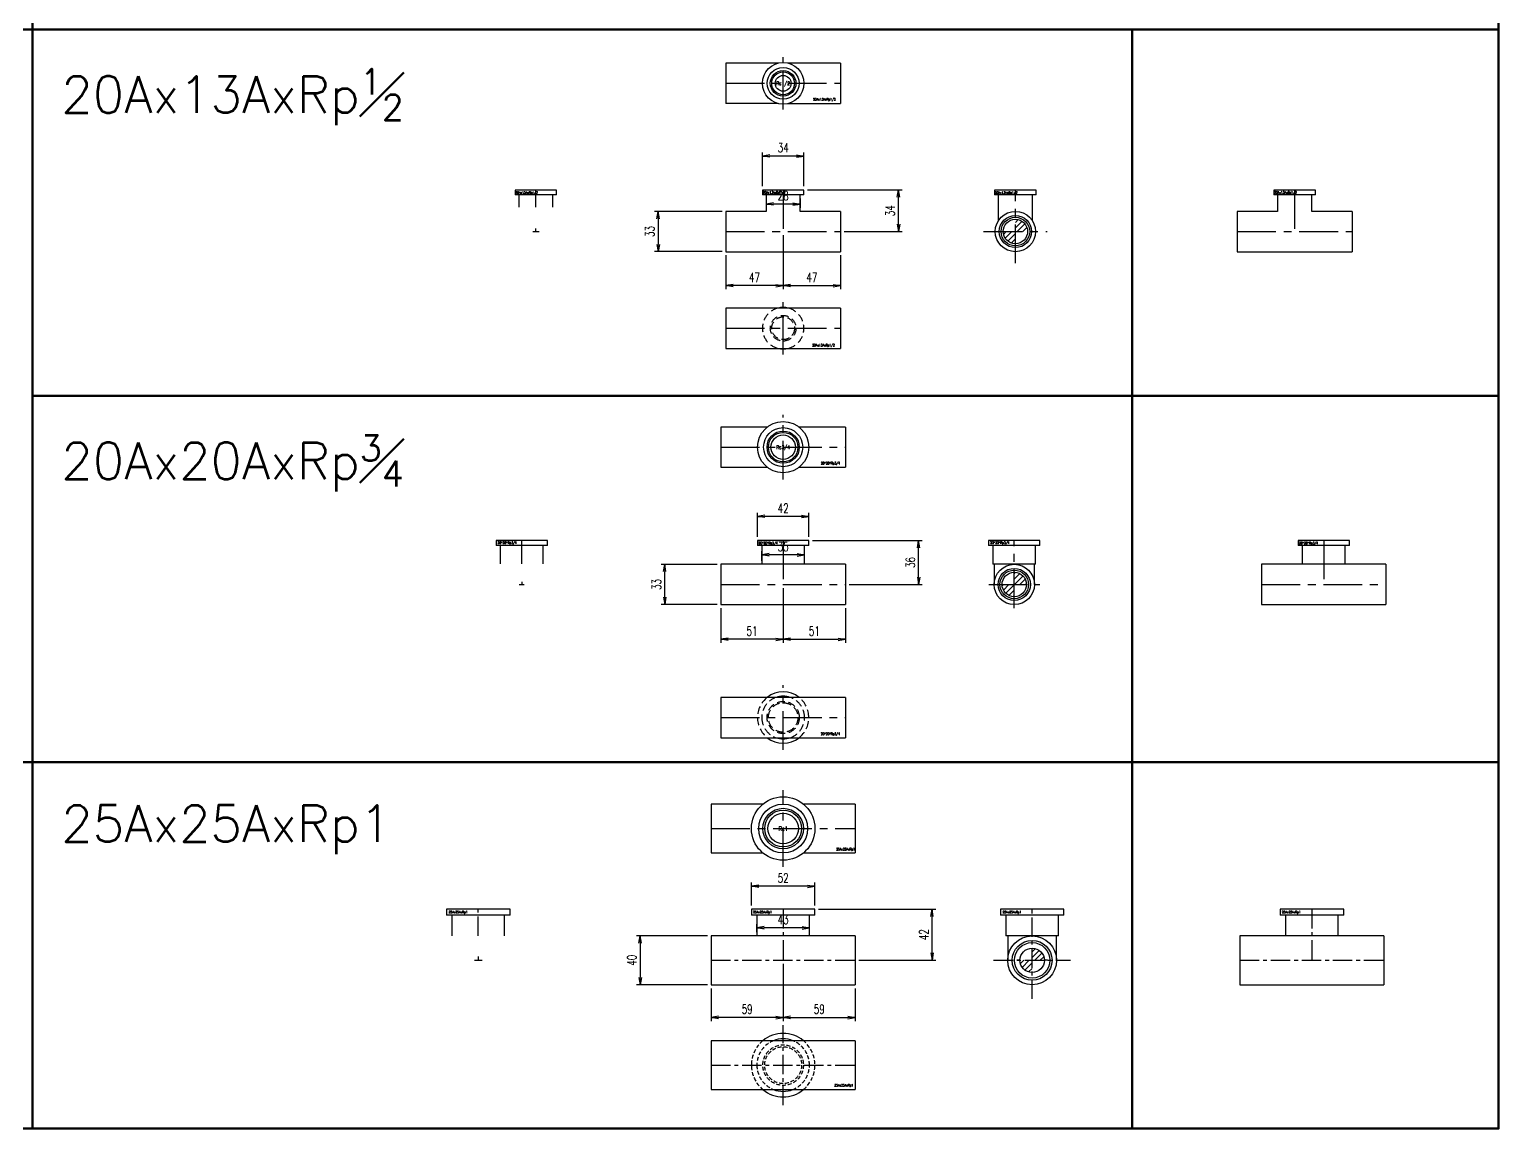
# Model space of a CAD drawing. Header units: millimetres. Extents: x 1711 to 90196, y -23291 to 8516.
# Drawn here: x 41885 to 43088, y -5161 to -4261 of the extents above; entities that cross this region are included whole.
import ezdxf
from ezdxf.enums import TextEntityAlignment as Align

# ---------------------------------------------------------------- set-up
doc = ezdxf.new("R2010")
doc.units = ezdxf.units.MM
doc.header["$PDMODE"] = 35
doc.linetypes.add('CENTER', pattern=[50.8, 31.75, -6.35, 6.35, -6.35])
doc.linetypes.add('HIDDEN', pattern=[9.525, 6.35, -3.175])
doc.layers.add('line', color=153, linetype='Continuous', lineweight=50)
for name, color, linetype in [('寸法', 2, 'Continuous'), ('配管-CVP', 4, 'Continuous'), ('＃配管（PVC)', 21, 'Continuous')]:
    doc.layers.add(name, color=color, linetype=linetype)
doc.styles.add('kpk', font='romans.shx', dxfattribs={"width": 0.7, "bigfont": 'extfont2.shx'})
doc.styles.get("Standard").update_dxf_attribs({"font": 'romans.shx', "bigfont": 'extfont.shx'})
doc.dimstyles.new('KPK-3', dxfattribs={"dimscale": 3, "dimtxt": 2.5, "dimasz": 2, "dimexe": 1, "dimexo": 1, "dimgap": 1, "dimtad": 3, "dimdec": 1, "dimdsep": 46, "dimtxsty": 'kpk', "dimblk": 'OPEN', "dimcen": 2.5, "dimclrd": 2, "dimclre": 2, "dimclrt": 4, "dimadec": 1, "dimazin": 2, "dimtfac": 1, "dimtdec": 1, "dimtmove": 0, "dimatfit": 2, "dimldrblk": 'OPEN', "dimfxl": 0, "dimlwd": -1, "dimlwe": -1, "dimarcsym": 0})

# ---------------------------------------------------------------- blocks, each defined once
blk = doc.blocks.new('_Open')
at = {"color": 0, "linetype": 'ByBlock', "lineweight": -2}
for p, q in [((-1, 0.17), (0, 0)), ((-1, -0.17), (0, 0)), ((0, 0), (-1, 0))]:
    blk.add_line(p, q, dxfattribs=at)
blk = doc.blocks.new('*D2038')
at = {"layer": 'Defpoints', "color": 0, "transparency": 16777216}
for p in [(42502.4, -4426.1), (42549.4, -4442.6), (42549.4, -4470.4)]:
    blk.add_point(p, dxfattribs=at)
at = {"layer": '寸法', "color": 2, "transparency": 16777216}
for p, q in [((42502.4, -4429.1), (42502.4, -4473.4)), ((42549.4, -4445.6), (42549.4, -4473.4)), ((42508.4, -4470.4), (42543.4, -4470.4))]:
    blk.add_line(p, q, dxfattribs=at)
at = {"layer": '寸法', "color": 2, "transparency": 16777216, "xscale": 6, "yscale": 6, "zscale": 6, "rotation": 180}
blk.add_blockref('_Open', (42502.4, -4470.4), dxfattribs=at)
at = {"layer": '寸法', "color": 2, "transparency": 16777216, "xscale": 6, "yscale": 6, "zscale": 6}
blk.add_blockref('_Open', (42549.4, -4470.4), dxfattribs=at)
at = {"layer": '寸法', "color": 4, "transparency": 16777216, "insert": (42525.9, -4463.7), "char_height": 7.5, "attachment_point": 5, "style": 'kpk', "bg_fill": 3, "box_fill_scale": 1.1, "bg_fill_color": 256, "bg_fill_true_color": 13158600, "bg_fill_transparency": 0}
blk.add_mtext('47', dxfattribs=at)
blk = doc.blocks.new('*D2039')
at = {"layer": 'Defpoints', "color": 0, "transparency": 16777216}
for p in [(42502.4, -4426.1), (42455.4, -4442.6), (42455.4, -4470.4)]:
    blk.add_point(p, dxfattribs=at)
at = {"layer": '寸法', "color": 2, "transparency": 16777216}
for p, q in [((42502.4, -4429.1), (42502.4, -4473.4)), ((42455.4, -4445.6), (42455.4, -4473.4)), ((42496.4, -4470.4), (42461.4, -4470.4))]:
    blk.add_line(p, q, dxfattribs=at)
at = {"layer": '寸法', "color": 2, "transparency": 16777216, "xscale": 6, "yscale": 6, "zscale": 6, "rotation": 180}
blk.add_blockref('_Open', (42455.4, -4470.4), dxfattribs=at)
at = {"layer": '寸法', "color": 2, "transparency": 16777216, "xscale": 6, "yscale": 6, "zscale": 6}
blk.add_blockref('_Open', (42502.4, -4470.4), dxfattribs=at)
at = {"layer": '寸法', "color": 4, "transparency": 16777216, "insert": (42478.9, -4463.7), "char_height": 7.5, "attachment_point": 5, "style": 'kpk', "bg_fill": 3, "box_fill_scale": 1.1, "bg_fill_color": 256, "bg_fill_true_color": 13158600, "bg_fill_transparency": 0}
blk.add_mtext('47', dxfattribs=at)
blk = doc.blocks.new('*D2040')
at = {"layer": 'Defpoints', "color": 0, "transparency": 16777216}
for p in [(42519.4, -4392.1), (42596.7, -4392.1), (42549.4, -4426.1)]:
    blk.add_point(p, dxfattribs=at)
at = {"layer": '寸法', "color": 2, "transparency": 16777216}
for p, q in [((42522.4, -4392.1), (42599.7, -4392.1)), ((42596.7, -4420.1), (42596.7, -4398.1)), ((42552.4, -4426.1), (42599.7, -4426.1))]:
    blk.add_line(p, q, dxfattribs=at)
at = {"layer": '寸法', "color": 2, "transparency": 16777216, "xscale": 6, "yscale": 6, "zscale": 6}
for p, rotation in [((42596.7, -4392.1), 90), ((42596.7, -4426.1), 270)]:
    blk.add_blockref('_Open', p, dxfattribs=dict(at, rotation=rotation))
at = {"layer": '寸法', "color": 4, "transparency": 16777216, "insert": (42589.9, -4409.1), "char_height": 7.5, "attachment_point": 5, "rotation": 90, "style": 'kpk', "bg_fill": 3, "box_fill_scale": 1.1, "bg_fill_color": 256, "bg_fill_true_color": 13158600, "bg_fill_transparency": 0}
blk.add_mtext('34', dxfattribs=at)
blk = doc.blocks.new('*D2041')
at = {"layer": 'Defpoints', "color": 0, "transparency": 16777216}
for p in [(42485.4, -4364.3), (42485.4, -4392.1), (42519.4, -4392.1)]:
    blk.add_point(p, dxfattribs=at)
at = {"layer": '寸法', "color": 2, "transparency": 16777216}
for p, q in [((42485.4, -4389.1), (42485.4, -4361.3)), ((42513.4, -4364.3), (42491.4, -4364.3)), ((42519.4, -4389.1), (42519.4, -4361.3))]:
    blk.add_line(p, q, dxfattribs=at)
at = {"layer": '寸法', "color": 2, "transparency": 16777216, "xscale": 6, "yscale": 6, "zscale": 6, "rotation": 180}
blk.add_blockref('_Open', (42485.4, -4364.3), dxfattribs=at)
at = {"layer": '寸法', "color": 2, "transparency": 16777216, "xscale": 6, "yscale": 6, "zscale": 6}
blk.add_blockref('_Open', (42519.4, -4364.3), dxfattribs=at)
at = {"layer": '寸法', "color": 4, "transparency": 16777216, "insert": (42502.4, -4357.5), "char_height": 7.5, "attachment_point": 5, "style": 'kpk', "bg_fill": 3, "box_fill_scale": 1.1, "bg_fill_color": 256, "bg_fill_true_color": 13158600, "bg_fill_transparency": 0}
blk.add_mtext('34', dxfattribs=at)
blk = doc.blocks.new('*D2042')
at = {"layer": 'Defpoints', "color": 0, "transparency": 16777216}
for p in [(42488.4, -4396.1), (42516.4, -4396.1), (42488.4, -4403.6)]:
    blk.add_point(p, dxfattribs=at)
at = {"layer": '寸法', "color": 2, "transparency": 16777216}
for p, q in [((42488.4, -4399.1), (42488.4, -4406.6)), ((42516.4, -4399.1), (42516.4, -4406.6)), ((42510.4, -4403.6), (42494.4, -4403.6))]:
    blk.add_line(p, q, dxfattribs=at)
at = {"layer": '寸法', "color": 2, "transparency": 16777216, "xscale": 6, "yscale": 6, "zscale": 6, "rotation": 180}
blk.add_blockref('_Open', (42488.4, -4403.6), dxfattribs=at)
at = {"layer": '寸法', "color": 2, "transparency": 16777216, "xscale": 6, "yscale": 6, "zscale": 6}
blk.add_blockref('_Open', (42516.4, -4403.6), dxfattribs=at)
at = {"layer": '寸法', "color": 4, "transparency": 16777216, "insert": (42502.4, -4396.8), "char_height": 7.5, "attachment_point": 5, "style": 'kpk', "bg_fill": 3, "box_fill_scale": 1.1, "bg_fill_color": 256, "bg_fill_true_color": 13158600, "bg_fill_transparency": 0}
blk.add_mtext('28', dxfattribs=at)
blk = doc.blocks.new('*D2043')
at = {"layer": 'Defpoints', "color": 0, "transparency": 16777216}
for p in [(42455.4, -4409.6), (42400, -4442.6), (42455.4, -4442.6)]:
    blk.add_point(p, dxfattribs=at)
at = {"layer": '寸法', "color": 2, "transparency": 16777216}
for p, q in [((42452.4, -4409.6), (42397, -4409.6)), ((42400, -4415.6), (42400, -4436.6)), ((42452.4, -4442.6), (42397, -4442.6))]:
    blk.add_line(p, q, dxfattribs=at)
at = {"layer": '寸法', "color": 2, "transparency": 16777216, "xscale": 6, "yscale": 6, "zscale": 6}
for p, rotation in [((42400, -4409.6), 90), ((42400, -4442.6), 270)]:
    blk.add_blockref('_Open', p, dxfattribs=dict(at, rotation=rotation))
at = {"layer": '寸法', "color": 4, "transparency": 16777216, "insert": (42393.2, -4426.1), "char_height": 7.5, "attachment_point": 5, "rotation": 90, "style": 'kpk', "bg_fill": 3, "box_fill_scale": 1.1, "bg_fill_color": 256, "bg_fill_true_color": 13158600, "bg_fill_transparency": 0}
blk.add_mtext('33', dxfattribs=at)
blk = doc.blocks.new('*D2044')
at = {"layer": 'Defpoints', "color": 0, "transparency": 16777216}
for p in [(42502.4, -4715.1), (42553.4, -4731.6), (42553.4, -4760)]:
    blk.add_point(p, dxfattribs=at)
at = {"layer": '寸法', "color": 2, "transparency": 16777216}
for p, q in [((42502.4, -4718.1), (42502.4, -4763)), ((42553.4, -4734.6), (42553.4, -4763)), ((42508.4, -4760), (42547.4, -4760))]:
    blk.add_line(p, q, dxfattribs=at)
at = {"layer": '寸法', "color": 2, "transparency": 16777216, "xscale": 6, "yscale": 6, "zscale": 6, "rotation": 180}
blk.add_blockref('_Open', (42502.4, -4760), dxfattribs=at)
at = {"layer": '寸法', "color": 2, "transparency": 16777216, "xscale": 6, "yscale": 6, "zscale": 6}
blk.add_blockref('_Open', (42553.4, -4760), dxfattribs=at)
at = {"layer": '寸法', "color": 4, "transparency": 16777216, "insert": (42527.9, -4753.3), "char_height": 7.5, "attachment_point": 5, "style": 'kpk', "bg_fill": 3, "box_fill_scale": 1.1, "bg_fill_color": 256, "bg_fill_true_color": 13158600, "bg_fill_transparency": 0}
blk.add_mtext('51', dxfattribs=at)
blk = doc.blocks.new('*D2045')
at = {"layer": 'Defpoints', "color": 0, "transparency": 16777216}
for p in [(42502.4, -4715.1), (42451.4, -4731.6), (42451.4, -4760)]:
    blk.add_point(p, dxfattribs=at)
at = {"layer": '寸法', "color": 2, "transparency": 16777216}
for p, q in [((42502.4, -4718.1), (42502.4, -4763)), ((42451.4, -4734.6), (42451.4, -4763)), ((42496.4, -4760), (42457.4, -4760))]:
    blk.add_line(p, q, dxfattribs=at)
at = {"layer": '寸法', "color": 2, "transparency": 16777216, "xscale": 6, "yscale": 6, "zscale": 6, "rotation": 180}
blk.add_blockref('_Open', (42451.4, -4760), dxfattribs=at)
at = {"layer": '寸法', "color": 2, "transparency": 16777216, "xscale": 6, "yscale": 6, "zscale": 6}
blk.add_blockref('_Open', (42502.4, -4760), dxfattribs=at)
at = {"layer": '寸法', "color": 4, "transparency": 16777216, "insert": (42476.9, -4753.3), "char_height": 7.5, "attachment_point": 5, "style": 'kpk', "bg_fill": 3, "box_fill_scale": 1.1, "bg_fill_color": 256, "bg_fill_true_color": 13158600, "bg_fill_transparency": 0}
blk.add_mtext('51', dxfattribs=at)
blk = doc.blocks.new('*D2046')
at = {"layer": 'Defpoints', "color": 0, "transparency": 16777216}
for p in [(42523.4, -4679.1), (42613.2, -4679.1), (42553.4, -4715.1)]:
    blk.add_point(p, dxfattribs=at)
at = {"layer": '寸法', "color": 2, "transparency": 16777216}
for p, q in [((42526.4, -4679.1), (42616.2, -4679.1)), ((42613.2, -4709.1), (42613.2, -4685.1)), ((42556.4, -4715.1), (42616.2, -4715.1))]:
    blk.add_line(p, q, dxfattribs=at)
at = {"layer": '寸法', "color": 2, "transparency": 16777216, "xscale": 6, "yscale": 6, "zscale": 6}
for p, rotation in [((42613.2, -4679.1), 90), ((42613.2, -4715.1), 270)]:
    blk.add_blockref('_Open', p, dxfattribs=dict(at, rotation=rotation))
at = {"layer": '寸法', "color": 4, "transparency": 16777216, "insert": (42606.5, -4697.1), "char_height": 7.5, "attachment_point": 5, "rotation": 90, "style": 'kpk', "bg_fill": 3, "box_fill_scale": 1.1, "bg_fill_color": 256, "bg_fill_true_color": 13158600, "bg_fill_transparency": 0}
blk.add_mtext('36', dxfattribs=at)
blk = doc.blocks.new('*D2047')
at = {"layer": 'Defpoints', "color": 0, "transparency": 16777216}
for p in [(42405.4, -4698.6), (42451.4, -4698.6), (42451.4, -4731.6)]:
    blk.add_point(p, dxfattribs=at)
at = {"layer": '寸法', "color": 2, "transparency": 16777216}
for p, q in [((42448.4, -4698.6), (42402.4, -4698.6)), ((42405.4, -4725.6), (42405.4, -4704.6)), ((42448.4, -4731.6), (42402.4, -4731.6))]:
    blk.add_line(p, q, dxfattribs=at)
at = {"layer": '寸法', "color": 2, "transparency": 16777216, "xscale": 6, "yscale": 6, "zscale": 6}
for p, rotation in [((42405.4, -4698.6), 90), ((42405.4, -4731.6), 270)]:
    blk.add_blockref('_Open', p, dxfattribs=dict(at, rotation=rotation))
at = {"layer": '寸法', "color": 4, "transparency": 16777216, "insert": (42398.7, -4715.1), "char_height": 7.5, "attachment_point": 5, "rotation": 90, "style": 'kpk', "bg_fill": 3, "box_fill_scale": 1.1, "bg_fill_color": 256, "bg_fill_true_color": 13158600, "bg_fill_transparency": 0}
blk.add_mtext('33', dxfattribs=at)
blk = doc.blocks.new('*D2048')
at = {"layer": 'Defpoints', "color": 0, "transparency": 16777216}
for p in [(42484.9, -4690.8), (42484.9, -4698.6), (42519.9, -4698.6)]:
    blk.add_point(p, dxfattribs=at)
at = {"layer": '寸法', "color": 2, "transparency": 16777216}
for p, q in [((42484.9, -4695.6), (42484.9, -4687.8)), ((42519.9, -4695.6), (42519.9, -4687.8)), ((42513.9, -4690.8), (42490.9, -4690.8))]:
    blk.add_line(p, q, dxfattribs=at)
at = {"layer": '寸法', "color": 2, "transparency": 16777216, "xscale": 6, "yscale": 6, "zscale": 6, "rotation": 180}
blk.add_blockref('_Open', (42484.9, -4690.8), dxfattribs=at)
at = {"layer": '寸法', "color": 2, "transparency": 16777216, "xscale": 6, "yscale": 6, "zscale": 6}
blk.add_blockref('_Open', (42519.9, -4690.8), dxfattribs=at)
at = {"layer": '寸法', "color": 4, "transparency": 16777216, "insert": (42502.4, -4684.1), "char_height": 7.5, "attachment_point": 5, "style": 'kpk', "bg_fill": 3, "box_fill_scale": 1.1, "bg_fill_color": 256, "bg_fill_true_color": 13158600, "bg_fill_transparency": 0}
blk.add_mtext('35', dxfattribs=at)
blk = doc.blocks.new('*D2049')
at = {"layer": 'Defpoints', "color": 0, "transparency": 16777216}
for p in [(42481.4, -4659.3), (42481.4, -4679.1), (42523.4, -4679.1)]:
    blk.add_point(p, dxfattribs=at)
at = {"layer": '寸法', "color": 2, "transparency": 16777216}
for p, q in [((42481.4, -4676.1), (42481.4, -4656.3)), ((42517.4, -4659.3), (42487.4, -4659.3)), ((42523.4, -4676.1), (42523.4, -4656.3))]:
    blk.add_line(p, q, dxfattribs=at)
at = {"layer": '寸法', "color": 2, "transparency": 16777216, "xscale": 6, "yscale": 6, "zscale": 6, "rotation": 180}
blk.add_blockref('_Open', (42481.4, -4659.3), dxfattribs=at)
at = {"layer": '寸法', "color": 2, "transparency": 16777216, "xscale": 6, "yscale": 6, "zscale": 6}
blk.add_blockref('_Open', (42523.4, -4659.3), dxfattribs=at)
at = {"layer": '寸法', "color": 4, "transparency": 16777216, "insert": (42502.4, -4652.6), "char_height": 7.5, "attachment_point": 5, "style": 'kpk', "bg_fill": 3, "box_fill_scale": 1.1, "bg_fill_color": 256, "bg_fill_true_color": 13158600, "bg_fill_transparency": 0}
blk.add_mtext('42', dxfattribs=at)
blk = doc.blocks.new('*D2050')
at = {"layer": 'Defpoints', "color": 0, "transparency": 16777216}
for p in [(42502.4, -5022.8), (42561.4, -5042.8), (42561.4, -5069.6)]:
    blk.add_point(p, dxfattribs=at)
at = {"layer": '寸法', "color": 2, "transparency": 16777216}
for p, q in [((42502.4, -5025.8), (42502.4, -5072.6)), ((42561.4, -5045.8), (42561.4, -5072.6)), ((42508.4, -5069.6), (42555.4, -5069.6))]:
    blk.add_line(p, q, dxfattribs=at)
at = {"layer": '寸法', "color": 2, "transparency": 16777216, "xscale": 6, "yscale": 6, "zscale": 6, "rotation": 180}
blk.add_blockref('_Open', (42502.4, -5069.6), dxfattribs=at)
at = {"layer": '寸法', "color": 2, "transparency": 16777216, "xscale": 6, "yscale": 6, "zscale": 6}
blk.add_blockref('_Open', (42561.4, -5069.6), dxfattribs=at)
at = {"layer": '寸法', "color": 4, "transparency": 16777216, "insert": (42531.9, -5062.8), "char_height": 7.5, "attachment_point": 5, "style": 'kpk', "bg_fill": 3, "box_fill_scale": 1.1, "bg_fill_color": 256, "bg_fill_true_color": 13158600, "bg_fill_transparency": 0}
blk.add_mtext('59', dxfattribs=at)
blk = doc.blocks.new('*D2051')
at = {"layer": 'Defpoints', "color": 0, "transparency": 16777216}
for p in [(42502.4, -5022.8), (42443.4, -5042.8), (42443.4, -5069.6)]:
    blk.add_point(p, dxfattribs=at)
at = {"layer": '寸法', "color": 2, "transparency": 16777216}
for p, q in [((42502.4, -5025.8), (42502.4, -5072.6)), ((42443.4, -5045.8), (42443.4, -5072.6)), ((42496.4, -5069.6), (42449.4, -5069.6))]:
    blk.add_line(p, q, dxfattribs=at)
at = {"layer": '寸法', "color": 2, "transparency": 16777216, "xscale": 6, "yscale": 6, "zscale": 6, "rotation": 180}
blk.add_blockref('_Open', (42443.4, -5069.6), dxfattribs=at)
at = {"layer": '寸法', "color": 2, "transparency": 16777216, "xscale": 6, "yscale": 6, "zscale": 6}
blk.add_blockref('_Open', (42502.4, -5069.6), dxfattribs=at)
at = {"layer": '寸法', "color": 4, "transparency": 16777216, "insert": (42472.9, -5062.8), "char_height": 7.5, "attachment_point": 5, "style": 'kpk', "bg_fill": 3, "box_fill_scale": 1.1, "bg_fill_color": 256, "bg_fill_true_color": 13158600, "bg_fill_transparency": 0}
blk.add_mtext('59', dxfattribs=at)
blk = doc.blocks.new('*D2052')
at = {"layer": 'Defpoints', "color": 0, "transparency": 16777216}
for p in [(42528.4, -4980.8), (42624.2, -4980.8), (42561.4, -5022.8)]:
    blk.add_point(p, dxfattribs=at)
at = {"layer": '寸法', "color": 2, "transparency": 16777216}
for p, q in [((42531.4, -4980.8), (42627.2, -4980.8)), ((42624.2, -5016.8), (42624.2, -4986.8)), ((42564.4, -5022.8), (42627.2, -5022.8))]:
    blk.add_line(p, q, dxfattribs=at)
at = {"layer": '寸法', "color": 2, "transparency": 16777216, "xscale": 6, "yscale": 6, "zscale": 6}
for p, rotation in [((42624.2, -4980.8), 90), ((42624.2, -5022.8), 270)]:
    blk.add_blockref('_Open', p, dxfattribs=dict(at, rotation=rotation))
at = {"layer": '寸法', "color": 4, "transparency": 16777216, "insert": (42617.5, -5001.8), "char_height": 7.5, "attachment_point": 5, "rotation": 90, "style": 'kpk', "bg_fill": 3, "box_fill_scale": 1.1, "bg_fill_color": 256, "bg_fill_true_color": 13158600, "bg_fill_transparency": 0}
blk.add_mtext('42', dxfattribs=at)
blk = doc.blocks.new('*D2053')
at = {"layer": 'Defpoints', "color": 0, "transparency": 16777216}
for p in [(42443.4, -5002.8), (42385.3, -5042.8), (42443.4, -5042.8)]:
    blk.add_point(p, dxfattribs=at)
at = {"layer": '寸法', "color": 2, "transparency": 16777216}
for p, q in [((42440.4, -5002.8), (42382.3, -5002.8)), ((42385.3, -5008.8), (42385.3, -5036.8)), ((42440.4, -5042.8), (42382.3, -5042.8))]:
    blk.add_line(p, q, dxfattribs=at)
at = {"layer": '寸法', "color": 2, "transparency": 16777216, "xscale": 6, "yscale": 6, "zscale": 6}
for p, rotation in [((42385.3, -5002.8), 90), ((42385.3, -5042.8), 270)]:
    blk.add_blockref('_Open', p, dxfattribs=dict(at, rotation=rotation))
at = {"layer": '寸法', "color": 4, "transparency": 16777216, "insert": (42378.5, -5022.8), "char_height": 7.5, "attachment_point": 5, "rotation": 90, "style": 'kpk', "bg_fill": 3, "box_fill_scale": 1.1, "bg_fill_color": 256, "bg_fill_true_color": 13158600, "bg_fill_transparency": 0}
blk.add_mtext('40', dxfattribs=at)
blk = doc.blocks.new('*D2054')
at = {"layer": 'Defpoints', "color": 0, "transparency": 16777216}
for p in [(42480.9, -4996.2), (42480.9, -5002.8), (42523.9, -5002.8)]:
    blk.add_point(p, dxfattribs=at)
at = {"layer": '寸法', "color": 2, "transparency": 16777216}
for p, q in [((42480.9, -4999.8), (42480.9, -4993.2)), ((42517.9, -4996.2), (42486.9, -4996.2)), ((42523.9, -4999.8), (42523.9, -4993.2))]:
    blk.add_line(p, q, dxfattribs=at)
at = {"layer": '寸法', "color": 2, "transparency": 16777216, "xscale": 6, "yscale": 6, "zscale": 6, "rotation": 180}
blk.add_blockref('_Open', (42480.9, -4996.2), dxfattribs=at)
at = {"layer": '寸法', "color": 2, "transparency": 16777216, "xscale": 6, "yscale": 6, "zscale": 6}
blk.add_blockref('_Open', (42523.9, -4996.2), dxfattribs=at)
at = {"layer": '寸法', "color": 4, "transparency": 16777216, "insert": (42502.4, -4989.4), "char_height": 7.5, "attachment_point": 5, "style": 'kpk', "bg_fill": 3, "box_fill_scale": 1.1, "bg_fill_color": 256, "bg_fill_true_color": 13158600, "bg_fill_transparency": 0}
blk.add_mtext('43', dxfattribs=at)
blk = doc.blocks.new('*D2055')
at = {"layer": 'Defpoints', "color": 0, "transparency": 16777216}
for p in [(42476.4, -4962.2), (42476.4, -4980.8), (42528.4, -4980.8)]:
    blk.add_point(p, dxfattribs=at)
at = {"layer": '寸法', "color": 2, "transparency": 16777216}
for p, q in [((42476.4, -4977.8), (42476.4, -4959.2)), ((42522.4, -4962.2), (42482.4, -4962.2)), ((42528.4, -4977.8), (42528.4, -4959.2))]:
    blk.add_line(p, q, dxfattribs=at)
at = {"layer": '寸法', "color": 2, "transparency": 16777216, "xscale": 6, "yscale": 6, "zscale": 6, "rotation": 180}
blk.add_blockref('_Open', (42476.4, -4962.2), dxfattribs=at)
at = {"layer": '寸法', "color": 2, "transparency": 16777216, "xscale": 6, "yscale": 6, "zscale": 6}
blk.add_blockref('_Open', (42528.4, -4962.2), dxfattribs=at)
at = {"layer": '寸法', "color": 4, "transparency": 16777216, "insert": (42502.4, -4955.4), "char_height": 7.5, "attachment_point": 5, "style": 'kpk', "bg_fill": 3, "box_fill_scale": 1.1, "bg_fill_color": 256, "bg_fill_true_color": 13158600, "bg_fill_transparency": 0}
blk.add_mtext('52', dxfattribs=at)
blk = doc.blocks.new('20Ax20AxRp3／4-給水栓T-正面')
at = {"layer": '＃配管（PVC)', "color": 0, "linetype": 'ByBlock'}
for p, q in [((-21, 36), (-21, 32)), ((21, 36), (-21, 36)), ((21, 32), (-21, 32)), ((-17.5, 32), (-17.5, 16.5)), ((17.5, 16.5), (17.5, 32)), ((21, 32), (21, 36)), ((51, 16.5), (-51, 16.5)), ((-51, 16.5), (-51, -16.5)), ((51, 16.5), (51, -16.5)), ((-51, -16.5), (51, -16.5))]:
    blk.add_line(p, q, dxfattribs=at)
at = {"layer": '＃配管（PVC)', "color": 2, "linetype": 'CENTER'}
for p, q in [((0, 36), (0, 0)), ((-51, 0), (51, 0))]:
    blk.add_line(p, q, dxfattribs=at)
at = {"layer": 'Defpoints', "color": 6, "style": 'kpk', "width": 0.7}
blk.add_text('20*20*Rp3/4', height=2, dxfattribs=at).set_placement((-20.2, 32.9))
blk = doc.blocks.new('*U818')
at = {"layer": '＃配管（PVC)', "color": 0, "linetype": 'ByBlock'}
for p, q in [((-17, 34), (-17, 30)), ((17, 34), (-17, 34)), ((17, 30), (-17, 30)), ((-14, 30), (-14, 20)), ((14, 20), (14, 30)), ((17, 30), (17, 34))]:
    blk.add_line(p, q, dxfattribs=at)
at = {"layer": '＃配管（PVC)', "color": 2, "linetype": 'CENTER'}
for p, q in [((0, 20), (0, 34)), ((-2.6, 0), (2.6, 0)), ((0, 0), (0, 2.6))]:
    blk.add_line(p, q, dxfattribs=at)
at = {"layer": 'Defpoints', "color": 6, "style": 'kpk', "width": 0.7}
blk.add_text('20Ax13AxRp1/2 ', height=2, dxfattribs=at).set_placement((-16.8, 30.9))
blk = doc.blocks.new('20Ax13AxRp1／2-給水栓T-側面')
at = {"layer": '＃配管（PVC)'}
h = blk.add_hatch(dxfattribs=at)
h.set_pattern_fill('ANSI31', color=252)
h.set_pattern_definition([(45, (-39149.8676, 4426.1203), (-2.24506403, 2.24506403), [])])
h.paths.add_polyline_path([(0, 0), (10, 0, 0.414214), (0, 10)])
h.paths.add_polyline_path([(-10, 0, 0.414214), (0, -10), (0, 0)])
at = {"layer": '＃配管（PVC)', "color": 0, "linetype": 'ByBlock'}
for p, q in [((-17, 34), (-17, 30)), ((17, 34), (-17, 34)), ((17, 30), (-17, 30)), ((-14, 30), (-14, 8.7)), ((14, 8.7), (14, 30))]:
    blk.add_line(p, q, dxfattribs=at)
at = {"layer": '＃配管（PVC)', "color": 2, "linetype": 'CENTER'}
for p, q in [((0, -26), (0, 34)), ((-26, 0), (26, 0))]:
    blk.add_line(p, q, dxfattribs=at)
at = {"layer": '＃配管（PVC)', "color": 0}
blk.add_line((17, 30), (17, 34), dxfattribs=at)
at = {"layer": '＃配管（PVC)', "color": 0, "linetype": 'ByBlock'}
for radius in [16.5, 13.2, 11.7, 10]:
    blk.add_circle((0, 0), radius, dxfattribs=at)
at = {"layer": 'Defpoints', "color": 6, "style": 'kpk', "width": 0.7}
blk.add_text('20Ax13AxRp1/2 ', height=2, dxfattribs=at).set_placement((-16.8, 30.9))
blk = doc.blocks.new('20Ax13AxRp1／2-給水栓T-上面')
at = {"layer": '＃配管（PVC)', "color": 0, "linetype": 'ByBlock'}
for p, q in [((-47, 16.5), (-47, -16.5)), ((-4.1, 16.5), (-47, 16.5)), ((47, 16.5), (4.1, 16.5)), ((47, 16.5), (47, -16.5)), ((-4.1, -16.5), (-47, -16.5)), ((4.1, -16.5), (47, -16.5))]:
    blk.add_line(p, q, dxfattribs=at)
at = {"layer": '＃配管（PVC)', "color": 2, "linetype": 'CENTER'}
for p, q in [((0, -21.4), (0, 21.4)), ((-47, 0), (47, 0))]:
    blk.add_line(p, q, dxfattribs=at)
at = {"layer": '＃配管（PVC)', "color": 0, "linetype": 'ByBlock'}
for radius in [17, 13, 9.32, 6.5]:
    blk.add_circle((0, 0), radius, dxfattribs=at)
at = {"layer": '＃配管（PVC)', "color": 42, "linetype": 'ByBlock'}
blk.add_circle((0, 0), 10.5, dxfattribs=at)
at = {"layer": 'Defpoints', "color": 6, "style": 'kpk', "width": 0.7}
blk.add_text('Rc1/2', height=3, dxfattribs=at).set_placement((0, 0), align=Align.MIDDLE_CENTER)
at = {"layer": 'Defpoints', "color": 6, "ltscale": 0.5, "style": 'kpk', "width": 0.7}
blk.add_text('20Ax13AxRp1/2 ', height=2, dxfattribs=at).set_placement((24.5, -14.1))
blk = doc.blocks.new('20Ax20AxRp3／4-給水栓T-側面')
at = {"layer": '＃配管（PVC)'}
h = blk.add_hatch(dxfattribs=at)
h.set_pattern_fill('ANSI31', color=252)
h.paths.add_polyline_path([(0, 0), (10, 0, 0.414214), (0, 10)])
h.paths.add_polyline_path([(-10, 0, 0.414214), (0, -10), (0, 0)])
at = {"layer": '＃配管（PVC)', "color": 0, "linetype": 'ByBlock'}
for p, q in [((-21, 36), (-21, 32)), ((21, 36), (-21, 36)), ((21, 32), (-21, 32)), ((-17.5, 32), (-17.5, 16.5)), ((17.5, 16.5), (17.5, 32)), ((21, 32), (21, 36)), ((-0.1, 16.5), (-17.5, 16.5)), ((-16.5, 16.5), (-16.5, 0)), ((17.5, 16.5), (0.1, 16.5)), ((16.5, 0), (16.5, 16.5))]:
    blk.add_line(p, q, dxfattribs=at)
at = {"layer": '＃配管（PVC)', "color": 2, "linetype": 'CENTER'}
for p, q in [((0, -19.5), (0, 36)), ((-20.8, 0), (20.8, 0))]:
    blk.add_line(p, q, dxfattribs=at)
at = {"layer": '＃配管（PVC)', "color": 0, "linetype": 'ByBlock'}
for radius in [16.5, 13.2, 11.7, 10]:
    blk.add_circle((0, 0), radius, dxfattribs=at)
at = {"layer": 'Defpoints', "color": 6, "style": 'kpk', "width": 0.7}
blk.add_text('20*20*Rp3/4', height=2, dxfattribs=at).set_placement((-19.7, 33.2))
blk = doc.blocks.new('25Ax25AxRp1-給水栓T-下面')
at = {"color": 2, "linetype": 'CENTER', "ltscale": 0.5}
for p, q in [((0, -32.8), (0, 32.8)), ((-59, 0), (59, 0))]:
    blk.add_line(p, q, dxfattribs=at)
at = {"color": 0}
for p, q in [((59, 20), (-59, 20)), ((-59, 20), (-59, -20)), ((59, 20), (59, -20)), ((-59, -20), (59, -20))]:
    blk.add_line(p, q, dxfattribs=at)
at = {"color": 132, "linetype": 'HIDDEN', "ltscale": 0.5}
for radius in [16.6, 15.1]:
    blk.add_circle((0, 0), radius, dxfattribs=at)
at = {"color": 0}
for radius, start, end in [(26, 50.2849, 129.7151), (21.5, 68.4711, 111.5289), (26, 230.2849, 309.7151), (21.5, 248.4711, 291.5289)]:
    blk.add_arc((0, 0), radius, start, end, dxfattribs=at)
at = {"color": 132, "linetype": 'HIDDEN', "ltscale": 0.5}
for radius, start, end in [(26, 129.7151, 230.2849), (21.5, 111.5289, 179.8315), (21.5, 0.1685, 68.4711), (26, 309.7151, 50.2849), (21.5, 180.1685, 248.4711), (21.5, 291.5289, 359.8315)]:
    blk.add_arc((0, 0), radius, start, end, dxfattribs=at)
at = {"layer": 'Defpoints', "color": 6, "style": 'kpk', "width": 0.7}
blk.add_text('25Ax25AxRp1 ', height=2, dxfattribs=at).set_placement((41.9, -17.5))
blk = doc.blocks.new('25Ax25AxRp1-給水栓T-側面')
h = blk.add_hatch()
h.set_pattern_fill('ANSI31', color=252)
h.set_pattern_definition([(45, (-39163.57, 5022.8134), (-2.24506403, 2.24506403), [])])
h.paths.add_polyline_path([(10, 0, 0.414214), (0, 10), (0, 0)])
h.paths.add_polyline_path([(0, -10), (0, 0), (-10, 0, 0.414214)])
at = {"color": 0}
for p, q in [((-26, 42), (-26, 37)), ((26, 42), (-26, 42)), ((26, 37), (-26, 37)), ((-21.5, 37), (-21.5, 20)), ((21.5, 20), (21.5, 37)), ((26, 37), (26, 42)), ((-0.1, 20), (-21.5, 20)), ((-20, 20), (-20, 0)), ((21.5, 20), (0.1, 20)), ((20, 0), (20, 20)), ((-10, 0), (-12.5, 0)), ((12.5, 0), (10, 0))]:
    blk.add_line(p, q, dxfattribs=at)
at = {"color": 2, "linetype": 'CENTER', "ltscale": 0.5}
for p, q in [((0, -31.5), (0, 42)), ((-31.5, 0), (31.5, 0))]:
    blk.add_line(p, q, dxfattribs=at)
at = {"color": 0}
for radius in [20, 16.3, 14.5, 10]:
    blk.add_circle((0, 0), radius, dxfattribs=at)
at = {"layer": 'Defpoints', "color": 6, "style": 'kpk', "width": 0.7}
blk.add_text('25Ax25AxRp1 ', height=2, dxfattribs=at).set_placement((-24.2, 38.5))
blk = doc.blocks.new('20Ax13AxRp1／2-給水栓T-下面')
at = {"layer": '＃配管（PVC)', "color": 0, "linetype": 'ByBlock'}
for p, q in [((47, 16.5), (-47, 16.5)), ((-47, 16.5), (-47, -16.5)), ((47, 16.5), (47, -16.5)), ((-47, -16.5), (47, -16.5))]:
    blk.add_line(p, q, dxfattribs=at)
at = {"layer": '＃配管（PVC)', "color": 2, "linetype": 'CENTER'}
for p, q in [((0, -21.4), (0, 21.4)), ((-47, 0), (47, 0))]:
    blk.add_line(p, q, dxfattribs=at)
at = {"layer": '＃配管（PVC)', "color": 132, "linetype": 'HIDDEN'}
for radius in [10.5, 9.32]:
    blk.add_circle((0, 0), radius, dxfattribs=at)
for start, end in [(103.9306, 256.0694), (283.9306, 76.0694)]:
    blk.add_arc((0, 0), 17, start, end, dxfattribs=at)
at = {"layer": '＃配管（PVC)', "color": 0, "linetype": 'ByBlock'}
for start, end in [(76.0694, 103.9306), (256.0694, 283.9306)]:
    blk.add_arc((0, 0), 17, start, end, dxfattribs=at)
at = {"layer": 'Defpoints', "color": 6, "style": 'kpk', "width": 0.7}
blk.add_text('20Ax13AxRp1/2 ', height=2, dxfattribs=at).set_placement((23.8, -14.9))
blk = doc.blocks.new('20Ax13AxRp1／2-給水栓T-正面')
at = {"layer": '＃配管（PVC)', "color": 0, "linetype": 'ByBlock'}
for p, q in [((-17, 34), (-17, 30)), ((17, 34), (-17, 34)), ((17, 30), (-17, 30)), ((-14, 30), (-14, 16.5)), ((14, 16.5), (14, 30)), ((17, 30), (17, 34)), ((-14, 16.5), (-47, 16.5)), ((-47, 16.5), (-47, -16.5)), ((47, 16.5), (14, 16.5)), ((47, 16.5), (47, -16.5)), ((-47, -16.5), (47, -16.5))]:
    blk.add_line(p, q, dxfattribs=at)
at = {"layer": '＃配管（PVC)', "color": 2, "linetype": 'CENTER'}
for p, q in [((0, 34), (0, 0)), ((-47, 0), (47, 0))]:
    blk.add_line(p, q, dxfattribs=at)
at = {"layer": 'Defpoints', "color": 6, "style": 'kpk', "width": 0.7}
blk.add_text('20Ax13AxRp1/2 ', height=2, dxfattribs=at).set_placement((-16.7, 31))
blk = doc.blocks.new('*U338')
at = {"color": 0}
blk.add_blockref('20Ax13AxRp1／2-給水栓T-正面', (0, 0), dxfattribs=at)
blk = doc.blocks.new('*U819')
at = {"layer": '＃配管（PVC)', "color": 0, "linetype": 'ByBlock'}
for p, q in [((-21, 36), (-21, 32)), ((21, 36), (-21, 36)), ((21, 32), (-21, 32)), ((-17.5, 32), (-17.5, 17)), ((17.5, 17), (17.5, 32)), ((21, 32), (21, 36))]:
    blk.add_line(p, q, dxfattribs=at)
at = {"layer": '＃配管（PVC)', "color": 2, "linetype": 'CENTER'}
for p, q in [((0, 17), (0, 36)), ((-2.1, 0), (2.1, 0)), ((0, 2.1), (0, 0))]:
    blk.add_line(p, q, dxfattribs=at)
at = {"layer": 'Defpoints', "color": 6, "style": 'kpk', "width": 0.7}
blk.add_text('20*20*Rp3/4', height=2, dxfattribs=at).set_placement((-19.7, 33.2))
blk = doc.blocks.new('20Ax20AxRp3／4-給水栓T')
at = {"color": 0}
blk.add_blockref('20Ax20AxRp3／4-給水栓T-正面', (0, 0), dxfattribs=at)
blk = doc.blocks.new('25Ax25AxRp1-給水栓T-上面')
at = {"layer": '＃配管（PVC)', "color": 2, "linetype": 'CENTER'}
for p, q in [((0, -31.4), (0, 31.4)), ((-59, 0), (59, 0))]:
    blk.add_line(p, q, dxfattribs=at)
at = {"layer": '＃配管（PVC)', "color": 0, "linetype": 'ByBlock'}
for p, q in [((-59, 20), (-59, -20)), ((-16.6, 20), (-59, 20)), ((59, 20), (16.6, 20)), ((59, 20), (59, -20)), ((-59, -20), (-16.6, -20)), ((16.6, -20), (59, -20))]:
    blk.add_line(p, q, dxfattribs=at)
for radius in [26, 20, 15.1, 12.5]:
    blk.add_circle((0, 0), radius, dxfattribs=at)
at = {"layer": '＃配管（PVC)', "color": 42, "linetype": 'ByBlock'}
blk.add_circle((0, 0), 16.6, dxfattribs=at)
at = {"layer": 'Defpoints', "color": 6, "style": 'kpk', "width": 0.7}
blk.add_text('25Ax25AxRp1 ', height=2, dxfattribs=at).set_placement((43.4, -17.9))
at = {"layer": '＃配管（PVC)', "color": 6, "style": 'kpk', "width": 0.7}
blk.add_text('Rc1', height=3.5, dxfattribs=at).set_placement((0, 0), align=Align.MIDDLE_CENTER)
blk = doc.blocks.new('20Ax20AxRp3／4-給水栓T-下面')
at = {"layer": '＃配管（PVC)', "color": 2, "linetype": 'CENTER'}
for p, q in [((0, -26.5), (0, 26.5)), ((-51, 0), (51, 0))]:
    blk.add_line(p, q, dxfattribs=at)
at = {"layer": '＃配管（PVC)', "color": 0, "linetype": 'ByBlock'}
for p, q in [((51, 16.5), (-51, 16.5)), ((-51, 16.5), (-51, -16.5)), ((51, 16.5), (51, -16.5)), ((-51, -16.5), (51, -16.5))]:
    blk.add_line(p, q, dxfattribs=at)
at = {"layer": '＃配管（PVC)', "color": 132, "linetype": 'HIDDEN'}
for radius in [13.2, 12.1]:
    blk.add_circle((0, 0), radius, dxfattribs=at)
for radius, start, end in [(21, 128.2132, 231.7868), (17.5, 109.463, 179.8119), (17.5, 0.1881, 70.537), (21, 308.2132, 51.7868), (17.5, 180.1881, 250.537), (17.5, 289.463, 359.8119)]:
    blk.add_arc((0, 0), radius, start, end, dxfattribs=at)
at = {"layer": '＃配管（PVC)', "color": 0, "linetype": 'ByBlock'}
for radius, start, end in [(21, 51.7868, 128.2132), (17.5, 70.537, 109.463), (21, 231.7868, 308.2132), (17.5, 250.537, 289.463)]:
    blk.add_arc((0, 0), radius, start, end, dxfattribs=at)
at = {"layer": 'Defpoints', "color": 6, "style": 'kpk', "width": 0.7}
blk.add_text('20*20*Rp3/4', height=2, dxfattribs=at).set_placement((30.8, -14.4))
blk = doc.blocks.new('20Ax20AxRp3／4-給水栓T-上面')
at = {"color": 0, "linetype": 'ByBlock'}
blk.add_line((13, -16.5), (51, -16.5), dxfattribs=at)
at = {"layer": '＃配管（PVC)', "color": 2, "linetype": 'CENTER'}
for p, q in [((0, -26.5), (0, 26.5)), ((-51, 0), (51, 0))]:
    blk.add_line(p, q, dxfattribs=at)
at = {"layer": '＃配管（PVC)', "color": 0, "linetype": 'ByBlock'}
for p, q in [((-51, 16.5), (-51, -16.5)), ((-13, 16.5), (-51, 16.5)), ((51, 16.5), (13, 16.5)), ((51, 16.5), (51, -16.5)), ((-51, -16.5), (-13, -16.5))]:
    blk.add_line(p, q, dxfattribs=at)
for radius in [21, 16, 12.1, 10]:
    blk.add_circle((0, 0), radius, dxfattribs=at)
at = {"layer": '＃配管（PVC)', "color": 42, "linetype": 'ByBlock'}
blk.add_circle((0, 0), 13.2, dxfattribs=at)
at = {"layer": 'Defpoints', "color": 6, "style": 'kpk', "width": 0.7}
blk.add_text('Rc3/4', height=3, dxfattribs=at).set_placement((0, 0), align=Align.MIDDLE_CENTER)
blk.add_text('20*20*Rp3/4', height=2, dxfattribs=at).set_placement((30.9, -14.1))
blk = doc.blocks.new('25Ax25AxRp1-給水栓T-正面')
at = {"color": 0}
for p, q in [((-26, 42), (-26, 37)), ((26, 42), (-26, 42)), ((26, 37), (-26, 37)), ((-21.5, 37), (-21.5, 20)), ((21.5, 20), (21.5, 37)), ((26, 37), (26, 42)), ((59, 20), (-59, 20)), ((-59, 20), (-59, -20)), ((59, 20), (59, -20)), ((-59, -20), (59, -20))]:
    blk.add_line(p, q, dxfattribs=at)
at = {"color": 2, "linetype": 'CENTER', "ltscale": 0.5}
for p, q in [((0, 42), (0, 0)), ((-59, 0), (59, 0))]:
    blk.add_line(p, q, dxfattribs=at)
at = {"layer": 'Defpoints', "color": 6, "style": 'kpk', "width": 0.7}
blk.add_text('25Ax25AxRp1 ', height=2, dxfattribs=at).set_placement((-24.6, 38.5))
blk = doc.blocks.new('25Ax25AxRp1-給水栓T')
at = {"color": 0}
blk.add_blockref('25Ax25AxRp1-給水栓T-正面', (0, 0), dxfattribs=at)
blk = doc.blocks.new('25Ax25AxRp1-給水栓T-半')
at = {"color": 0}
for p, q in [((-26, 42), (-26, 37)), ((26, 42), (-26, 42)), ((26, 37), (-26, 37)), ((-21.5, 37), (-21.5, 20)), ((21.5, 20), (21.5, 37)), ((26, 37), (26, 42))]:
    blk.add_line(p, q, dxfattribs=at)
at = {"color": 2, "linetype": 'CENTER', "ltscale": 0.5}
for p, q in [((0, 20), (0, 42)), ((-3.2, 0), (3.2, 0)), ((0, 3.2), (0, 0))]:
    blk.add_line(p, q, dxfattribs=at)
at = {"layer": 'Defpoints', "color": 6, "style": 'kpk', "width": 0.7}
blk.add_text('25Ax25AxRp1 ', height=2, dxfattribs=at).set_placement((-24.2, 38.5))
blk = doc.blocks.new('A$Cf01605b7')
at = {"layer": 'line'}
blk.add_line((3780, 0), (3780, -1360), dxfattribs=at)
for points in [[(2520, -1360), (2520, 0), (2580, 0), (2580, -1360)], [(3780, -460), (2580, -460), (2520, -460)], [(3780, -760), (2580, -760)], [(3780, -1060), (2580, -1060), (2520, -1060)], [(3780, -1360), (2580, -1360), (2520, -1360)]]:
    blk.add_lwpolyline(points, dxfattribs=at)
for points in [[(3780, -460), (3480, -460), (3480, -760), (3780, -760)], [(3780, -760), (3480, -760), (3480, -1060), (3780, -1060)], [(3780, -1060), (3480, -1060), (3480, -1360), (3780, -1360)]]:
    blk.add_lwpolyline(points, close=True, dxfattribs=at)
at = {"layer": 'line', "char_height": 30, "attachment_point": 4}
for s, insert in [('\\A1;20Ax13AxRp{\\H0.7x;\\S1#2;}', (2603.6, -515.3)), ('\\A1;20Ax20AxRp{\\H0.7x;\\S3#4;}', (2603.6, -815.3)), ('25Ax25AxRp1', (2603.6, -1115.3))]:
    blk.add_mtext(s, dxfattribs=dict(at, insert=insert))

msp = doc.modelspace()

# ---------------------------------------------------------------- block references
at = {"layer": '配管-CVP'}
for name, p in [('20Ax13AxRp1／2-給水栓T-上面', (42502.3595, -4304.7821)), ('*U818', (42299.9476, -4426.1203)), ('20Ax13AxRp1／2-給水栓T-側面', (42692.4393, -4426.1203)), ('*U338', (42920.9652, -4426.1203)), ('20Ax13AxRp1／2-給水栓T-下面', (42502.3595, -4505.299)), ('20Ax20AxRp3／4-給水栓T-上面', (42502.3595, -4602.6732)), ('*U819', (42288.3639, -4715.0784)), ('20Ax20AxRp3／4-給水栓T-側面', (42691.523, -4715.0784)), ('20Ax20AxRp3／4-給水栓T', (42944.7517, -4715.0784)), ('20Ax20AxRp3／4-給水栓T-下面', (42502.3595, -4824.0171)), ('25Ax25AxRp1-給水栓T-半', (42252.8229, -5022.8134)), ('25Ax25AxRp1-給水栓T-側面', (42706.1417, -5022.8134)), ('25Ax25AxRp1-給水栓T', (42935.1154, -5022.8134))]:
    msp.add_blockref(name, p, dxfattribs=at)

# ---------------------------------------------------------------- dimensions: what is measured, and where the dimension line sits
at = {"layer": '寸法'}
for base, p1, p2, picture, middle in [((42549.3595, -4470.439), (42502.3595, -4426.1203), (42549.3595, -4442.6203), '*D2038', (42525.8595, -4463.689)), ((42553.3595, -4760.0236), (42502.3595, -4715.0784), (42553.3595, -4731.5784), '*D2044', (42527.8595, -4753.2736)), ((42561.3595, -5069.5616), (42502.3595, -5022.8134), (42561.3595, -5042.8134), '*D2050', (42531.8595, -5062.8116))]:
    dim = msp.add_linear_dim(base=base, p1=p1, p2=p2, dimstyle='KPK-3', dxfattribs=at)
    dim.commit()
    dim.dimension.update_dxf_attribs({"geometry": picture, "text_midpoint": middle})

# ---------------------------------------------------------------- next in the draw order: dimensions: what is measured, and where the dimension line sits
for base, p1, p2, picture, middle in [((42596.6734, -4392.1203), (42549.3595, -4426.1203), (42519.3595, -4392.1203), '*D2040', (42589.9234, -4409.1203)), ((42613.2494, -4679.0784), (42553.3595, -4715.0784), (42523.3595, -4679.0784), '*D2046', (42606.4994, -4697.0784)), ((42624.2217, -4980.8134), (42561.3595, -5022.8134), (42528.3595, -4980.8134), '*D2052', (42617.4717, -5001.8134))]:
    dim = msp.add_linear_dim(base=base, p1=p1, p2=p2, angle=90, dimstyle='KPK-3', dxfattribs=at)
    dim.commit()
    dim.dimension.update_dxf_attribs({"geometry": picture, "text_midpoint": middle})
for base, p1, p2, picture, middle in [((42455.3595, -4470.439), (42502.3595, -4426.1203), (42455.3595, -4442.6203), '*D2039', (42478.8595, -4463.689)), ((42443.3595, -5069.5616), (42502.3595, -5022.8134), (42443.3595, -5042.8134), '*D2051', (42472.8595, -5062.8116))]:
    dim = msp.add_linear_dim(base=base, p1=p1, p2=p2, dimstyle='KPK-3', override={"dimtmove": 1}, dxfattribs=at)
    dim.commit()
    dim.dimension.update_dxf_attribs({"geometry": picture, "text_midpoint": middle})
dim = msp.add_linear_dim(base=(42451.3595, -4760.0236), p1=(42502.3595, -4715.0784), p2=(42451.3595, -4731.5784), dimstyle='KPK-3', dxfattribs=at)
dim.commit()
dim.dimension.update_dxf_attribs({"geometry": '*D2045', "text_midpoint": (42476.8595, -4753.2736)})

# ---------------------------------------------------------------- next in the draw order: block references
at = {"layer": '配管-CVP'}
msp.add_blockref('25Ax25AxRp1-給水栓T-下面', (42502.3595, -5108.6069), dxfattribs=at)

# ---------------------------------------------------------------- next in the draw order: dimensions: what is measured, and where the dimension line sits
at = {"layer": '寸法'}
for base, p1, p2, picture, middle in [((42485.3595, -4364.2581), (42519.3595, -4392.1203), (42485.3595, -4392.1203), '*D2041', (42502.3595, -4357.5081)), ((42484.8595, -4690.8042), (42519.8595, -4698.5784), (42484.8595, -4698.5784), '*D2048', (42502.3595, -4684.0542)), ((42480.8595, -4996.1605), (42523.8595, -5002.8134), (42480.8595, -5002.8134), '*D2054', (42502.3595, -4989.4105))]:
    dim = msp.add_linear_dim(base=base, p1=p1, p2=p2, dimstyle='KPK-3', dxfattribs=at)
    dim.commit()
    dim.dimension.update_dxf_attribs({"geometry": picture, "text_midpoint": middle})
for base, p1, p2, picture, middle in [((42399.9542, -4442.6203), (42455.3595, -4409.6203), (42455.3595, -4442.6203), '*D2043', (42393.2042, -4426.1203)), ((42405.4428, -4698.5784), (42451.3595, -4731.5784), (42451.3595, -4698.5784), '*D2047', (42398.6928, -4715.0784)), ((42385.2711, -5042.8134), (42443.3595, -5002.8134), (42443.3595, -5042.8134), '*D2053', (42378.5211, -5022.8134))]:
    dim = msp.add_linear_dim(base=base, p1=p1, p2=p2, angle=90, dimstyle='KPK-3', dxfattribs=at)
    dim.commit()
    dim.dimension.update_dxf_attribs({"geometry": picture, "text_midpoint": middle})

# ---------------------------------------------------------------- next in the draw order: dimensions: what is measured, and where the dimension line sits
for base, p1, p2, picture, middle in [((42488.3595, -4403.5672), (42516.3595, -4396.1203), (42488.3595, -4396.1203), '*D2042', (42502.3595, -4396.8172)), ((42481.3595, -4659.3407), (42523.3595, -4679.0784), (42481.3595, -4679.0784), '*D2049', (42502.3595, -4652.5907)), ((42476.3595, -4962.1785), (42528.3595, -4980.8134), (42476.3595, -4980.8134), '*D2055', (42502.3595, -4955.4285))]:
    dim = msp.add_linear_dim(base=base, p1=p1, p2=p2, dimstyle='KPK-3', dxfattribs=at)
    dim.commit()
    dim.dimension.update_dxf_attribs({"geometry": picture, "text_midpoint": middle})

# ---------------------------------------------------------------- next in the draw order: block references
at = {"layer": 'line'}
msp.add_blockref('A$Cf01605b7', (39307.932, -3800.6046), dxfattribs=at)
at = {"layer": '配管-CVP'}
for name, p in [('20Ax13AxRp1／2-給水栓T-正面', (42502.3595, -4426.1203)), ('20Ax20AxRp3／4-給水栓T-正面', (42502.3595, -4715.0784)), ('25Ax25AxRp1-給水栓T-上面', (42502.3595, -4914.9123)), ('25Ax25AxRp1-給水栓T-正面', (42502.3595, -5022.8134))]:
    msp.add_blockref(name, p, dxfattribs=at)

doc.saveas('drawing.dxf')
